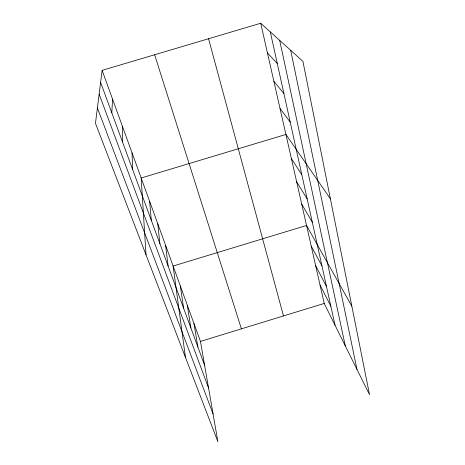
<?xml version="1.0" encoding="UTF-8"?>
<svg xmlns="http://www.w3.org/2000/svg" width="465" height="465" viewBox="0 0 465 465"><rect width="100%" height="100%" fill="white"/><g stroke="black" fill="none" stroke-linecap="round" stroke-linejoin="round"><path stroke-width="0.7" d="M122.464 141.831L122.533 126.614M111.803 112.838L112.565 99.132M102.126 70.355L95.465 123.312L217.905 441.75L200.456 341.409L102.126 70.355L260.714 23.25L302.924 61.351L369.536 394.709L324.215 303.442L260.714 23.25M200.456 341.409L324.215 303.442M267.451 52.969L277.268 63.449M273.879 81.352L283.894 93.471M280.029 108.484L290.212 122.086M330.4 198.846L285.917 134.449L141.174 178.002L146.016 254.797M291.386 158.6L301.826 174.724M296.641 181.786L307.179 198.974M301.692 204.054L312.306 222.212M351.854 306.208L306.54 225.467L173.114 266.038L185.442 357.323M311.213 246.066L321.949 265.899M315.706 265.904L326.482 286.457M320.036 285.016L330.848 306.226M97.4 107.921L213.063 413.92M99.132 94.128L208.57 388.077M100.609 82.381L204.623 365.368M154.642 54.754L241.405 328.842M208.558 38.74L283.481 315.938M270.31 31.916L335.044 325.25M279.68 40.368L345.303 345.914M290.666 50.29L356.975 369.408M193.992 323.599L197.887 347.041M187.296 305.127L190.882 327.988M180.339 285.952L183.599 308.173M165.604 245.334L168.115 266.05M157.786 223.793L159.879 243.631M149.654 201.368L151.282 220.241M132.06 152.875L132.612 169.452"/></g></svg>
